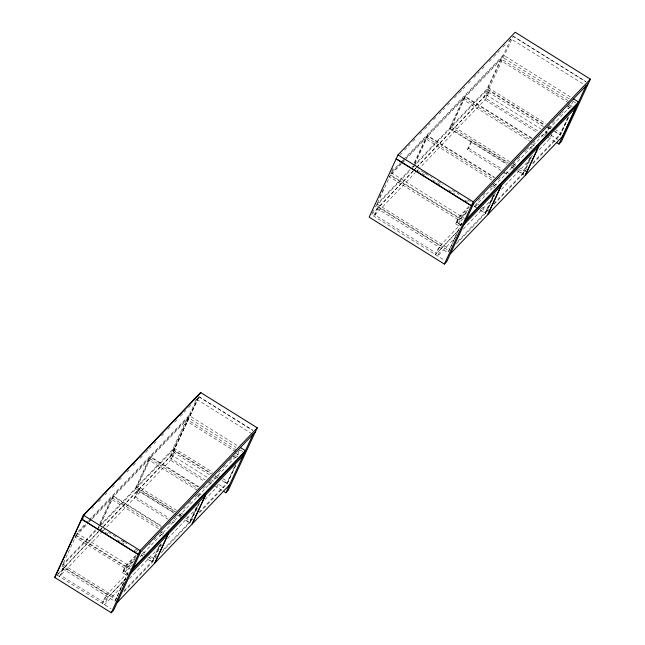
<?xml version="1.0" encoding="UTF-8"?>
<svg xmlns="http://www.w3.org/2000/svg" width="645" height="645" viewBox="0 0 645 645"><rect width="100%" height="100%" fill="white"/><g stroke="black" fill="none" stroke-linecap="round" stroke-linejoin="round"><path stroke-width="0.48" stroke-dasharray="3.23 2.42" d="M131.322 569.72L75.771 535.068L76.723 533.012L130.564 566.6M62.944 568.954L59.429 576.533L102.402 531.553M99.935 523.176L111.134 499.053L159.089 528.973M98.121 528.376L99.024 526.425L97.863 527.642M99.443 525.53L113.198 495.892L161.153 525.804M100.604 524.312L113.456 496.618L161.411 526.538M137.804 490.603L134.289 498.182L167.91 519.16M99.628 530.279L171.667 454.87L198.096 397.925M198.458 397.715L171.788 455.168L207.682 477.558M198.773 397.183L171.667 454.87M62.444 566.133L115.745 599.382L116.906 598.165L62.759 564.383L76.029 535.801L125.662 566.762L123.55 571.317L128.065 574.131L126.904 575.34L122.389 572.526L125.404 566.036L136.498 554.426M115.068 600.979L128.121 572.865M123.106 584.813L125.17 580.363M159.452 545.396L152.01 561.424L147.786 558.78M160.661 543.937L152.268 562.15L147.197 558.989M161.363 543.856L154.34 558.989L149.261 555.821M196.467 507.107L189.445 522.24L184.365 519.072M189.67 522.893L197.249 506.575M198.773 503.584L189.703 522.974L184.623 519.806M199.619 502.898L191.767 519.814L186.687 516.645M218.018 484.629L216.841 487.152L205.062 499.488M234.312 467.036L226.871 483.065L221.799 479.896M235.522 465.577L227.105 483.718L198.015 514.267M235.885 464.932L227.129 483.798L222.057 480.63M372.35 212.898L373.616 210.157M379.542 197.394L381.663 192.831M382.082 191.92L383.388 189.114M391.821 170.949L393.087 168.208M377.502 203.078L390.354 175.392L458.788 218.083L456.684 222.63L460.441 224.976M414.267 162.766L425.458 138.643L492.208 180.286M412.752 167.313L413.356 166.015L412.195 167.232M414.598 163.33L427.53 135.474L494.28 177.117M414.928 163.903L427.788 136.208L494.53 177.851M416.557 167.563L486.112 94.759L512.783 37.305M501.044 170.474L467.415 149.503L470.939 141.924L472.1 140.707L508.244 163.258M467.415 149.503L468.584 148.285L472.1 140.707M462.32 223.267L460.03 226.661L455.523 223.847L458.539 217.349L468.931 206.464M449.702 248.922L447.969 252.647L375.019 207.142L410.373 170.135M450.113 248.027L459.619 227.556M448.622 251.389L461.667 223.283M492.998 195.822L485.145 212.737L480.049 209.561M493.788 195.258L485.403 213.471L479.461 209.77M485.629 213.124L494.465 194.081M495.32 193.395L487.467 210.31L482.379 207.134M530.013 157.533L522.571 173.561L517.484 170.385M522.829 174.295L530.803 156.985M532.335 155.106L524.893 171.127L519.806 167.958M545.468 134.345L547.815 129.298L548.976 128.081L545.46 135.66M551.926 134.265L549.975 138.473L537.495 151.535M573.082 101.225L570.97 105.772L473.237 208.069M567.858 117.471L560.005 134.386L554.91 131.209M568.648 116.898L560.231 135.039L531.843 164.862M568.189 118.035L560.263 135.119L554.321 131.411M400.303 154.566L401.69 153.115M404.463 150.212L410.01 144.407M412.784 141.505L415.557 138.602M419.718 134.241L423.878 129.887M424.571 129.161L430.118 123.356M433.585 119.728L436.359 116.826M439.132 113.923L444.679 108.118M447.453 105.208L449.533 103.031M454.386 97.951L458.555 93.598M459.248 92.872L464.795 87.067M468.262 83.439L471.035 80.536M473.809 77.626L479.356 71.821M482.129 68.918L484.21 66.741M489.063 61.662L493.223 57.308M493.917 56.583L499.464 50.77M502.931 47.141L505.704 44.239M508.478 41.336L513.202 36.394L585.845 81.713M391.749 171.876L400.061 163.169M400.755 162.443L402.835 160.266M403.528 159.541L503.342 55.067L571.712 97.718M401.666 163.548L389.193 176.601L457.628 219.3L469.415 206.964M402.359 162.822L404.439 160.645M405.133 159.92L501.488 59.074L568.229 100.717M409.889 169.643L375.922 205.191L448.872 250.703M414.05 165.289L488.217 87.656L545.896 123.647M413.139 167.232L487.306 89.607L544.146 125.066M413.316 170.82L377.277 208.545L373.753 216.123L415.348 172.594M414.009 170.095L416.09 167.918M416.783 167.192L489.563 91.018L486.048 98.596L418.815 168.966M413.09 171.191L371.504 214.72L445.002 260.572M413.784 170.465L415.864 168.289M92.211 508.445L93.598 506.994M98.451 501.915L101.233 499.012M105.393 494.659L106.78 493.199M112.327 487.394L114.407 485.217M119.26 480.138L121.341 477.961M126.888 472.156L128.968 469.979M133.128 465.617L135.901 462.715M140.062 458.361L142.835 455.459M145.609 452.556L151.156 446.751M153.929 443.849L156.009 441.672M161.556 435.859L163.645 433.682M167.805 429.328L170.578 426.426M174.739 422.072L177.512 419.169M180.286 416.267L185.833 410.454M188.606 407.551L191.38 404.649M194.846 401.021L198.878 396.804L252.719 430.392M416.041 171.868L418.121 169.691M78.109 531.561L85.737 523.579M86.43 522.853L88.51 520.676M89.204 519.951L189.017 415.477L237.731 445.864M75.771 535.068L86.164 524.183M88.937 521.281L188.058 417.533L236.014 447.453M75.562 536.293L88.728 522.506M89.421 521.781L91.501 519.604M92.195 518.878L187.155 419.484L235.949 449.92M62.291 564.875L95.557 530.053M99.717 525.699L173.884 448.065L212.81 472.35M62.081 566.1L100.894 525.473M101.588 524.748L172.981 450.017L211.383 473.97M58.066 573.776L98.935 531.004M56.929 575.388L103.152 526.876M103.337 526.812L175.238 451.427L171.723 459.006L105.869 527.924M103.095 530.827L105.175 528.65M136.288 555.643L124.501 567.979L74.868 537.011M135.773 557.522L123.292 570.583L127.807 573.397L114.842 601.334L60.695 567.552M467.512 210.294L456.426 221.896L460.933 224.718M122.389 572.526L134.87 559.473M455.523 223.847L466.609 212.237M133.902 560.908L127.662 567.439L125.549 571.986L132.483 564.73M149.148 544.952L150.535 543.501M154.002 539.873L156.775 536.971M160.242 533.342L163.016 530.44M168.555 524.635L171.328 521.732M174.102 518.83L176.182 516.653M183.809 508.671L185.196 507.22M188.662 503.592L191.436 500.689M194.895 497.061L197.668 494.167M203.215 488.362L205.989 485.459M208.762 482.557L210.842 480.38M218.462 472.398L220.542 470.221M223.315 467.319L225.395 465.142M229.556 460.788L232.329 457.885M233.022 457.16L234.409 455.709M237.876 452.081L239.956 449.904L237.844 454.451L140.11 556.748M467.028 212.229L460.788 218.76L458.684 223.307L464.223 217.502M478.122 200.619L480.203 198.442M482.976 195.54L485.741 192.637M489.902 188.284L491.982 186.107M492.675 185.389L494.062 183.938M498.222 179.584L500.302 177.407M503.769 173.779L505.156 172.328M512.775 164.346L514.855 162.169M517.629 159.267L520.402 156.364M524.562 152.01L526.643 149.834M527.336 149.108L528.723 147.657M532.883 143.303L534.955 141.126M538.422 137.498L539.809 136.047M547.436 128.073L549.516 125.896M552.289 122.993L555.063 120.091M559.223 115.737L561.295 113.56M561.988 112.835L563.375 111.383M567.535 107.03L569.616 104.853M127.992 572.486L105.812 595.698L102.297 603.277L125.17 579.339M461.82 223.081L438.947 247.019L435.423 254.598L458.99 229.934M126.089 578.243L108.07 597.109L104.555 604.688L121.881 586.547M457.837 231.015L441.204 248.43L437.681 256.009L455.701 237.142M129.508 578.573L161.395 545.194M167.627 538.664L198.128 506.744M463.328 229.16L494.522 196.515M501.455 189.259L531.948 157.34M124.066 590.675L156.638 556.579M162.879 550.048L192.686 518.854M198.926 512.324L228.032 481.847L222.96 478.679M457.885 241.27L488.386 209.351M493.925 203.546L526.505 169.441M532.746 162.911L561.166 133.168L556.079 129.992M123.848 591.9L155.042 559.255M161.282 552.725L191.992 520.467M456.289 243.947L488.862 209.843M493.893 204.473L525.812 171.062M513.331 36.257L585.974 81.576M582.669 83.608L510.88 38.821L483.79 97.185L538.672 131.427M569.14 98.766L502.391 57.123L390.096 174.658L462.739 219.977M573.324 101.378L575.888 102.974M568.761 102.982L500.318 60.291L487.056 88.873L544.735 124.856M569.471 104.837L573.228 107.183M567.81 106.312L570.817 108.191M567.398 107.997L568.906 108.941M549.29 125.759L552.684 127.879M548.129 126.976L551.523 129.089M547.532 127.178L550.927 129.298M543.574 126.646L488.402 92.227L484.887 99.806L537.511 132.636M486.112 94.759L540.808 128.879M545.081 131.54L547.645 133.144M551.064 135.273L557.901 139.538M542.759 133.975L545.323 135.571M547.718 137.071L555.579 141.973M540.905 134.757L543.453 136.345M531.706 137.941L464.956 96.299L449.879 128.782L507.083 164.467M531.964 138.675L465.214 97.032L451.943 125.622L509.631 161.605M464.053 98.25L532.488 140.949M531.327 142.158L462.892 99.467L449.621 128.049L507.301 164.04M531.544 144.278L534.552 146.157M531.133 145.964L532.633 146.899M529.972 147.181L532.23 148.584M513.017 163.725L516.411 165.838M450.782 126.831L508.47 162.822M512.711 165.467L514.404 166.523M518.644 169.167L523.732 172.344M511.606 165.354L514.968 167.45M511.541 166.684L513.243 167.74M510.953 166.886L513.807 168.667M517.741 171.119L524.304 175.15M468.584 148.285L502.205 169.264M506.406 171.884L508.929 173.457M504.406 172.578L506.922 174.15M426.619 137.425L495.062 180.124M494.11 183.454L497.118 185.333M492.949 184.672L495.957 186.55M492.538 186.357L494.796 187.76M476.437 203.425L478.985 205.013M424.233 172.352L427.651 174.481M420.991 170.772L432.013 177.657M437.955 181.358L443.042 184.535M452.371 190.356L459.159 194.588M467.641 199.877L471.035 201.998M475.276 204.642L476.969 205.699M481.218 208.351L486.306 211.52M417.283 170.401L425.765 175.698M432.553 179.931L440.188 184.696M448.67 189.985L454.604 193.685M464.787 200.039L468.173 202.159M474.115 205.86L476.663 207.448M474.373 206.594L476.066 207.65M391.055 172.602L464.553 218.453M377.083 203.973L450.033 249.486M199.007 396.667L252.848 430.255M252.106 433.892L196.556 399.231L169.466 457.595L205.344 479.977M240.19 450.057L242.754 451.653M235.627 451.661L185.994 420.701L172.723 449.283L211.641 473.567M235.586 453.048L238.594 454.927M235.433 455.467L237.691 456.87M233.522 456.209L236.53 458.087M217.034 474.986L219.574 476.574M215.027 475.679L217.567 477.26M215.285 476.405L218.107 478.171M209.383 474.664L174.077 452.637L170.562 460.224L204.183 481.194M213.584 477.284L216.946 479.38M211.1 479.687L213.664 481.291M218.792 484.492L223.92 487.685M208.706 482.073L211.342 483.718M214.592 485.75L222.452 490.651M208.383 483.815L210.06 484.863M199.426 487.152L150.632 456.708L135.555 489.192L174.472 513.476M197.999 486.838L150.89 457.442L137.619 486.032L176.537 510.308M149.729 458.66L199.361 489.628M197.362 490.313L148.568 459.877L135.297 488.459L174.215 512.743M198.41 492.957L201.417 494.836M197.249 494.175L200.256 496.053M196.838 495.86L199.095 497.263M180.769 512.952L183.309 514.533M136.458 487.249L175.376 511.525M178.762 513.638L181.301 515.218M185.526 517.862L190.606 521.023M175.109 511.937L138.973 489.386L135.45 496.964L169.071 517.943M179.318 514.557L181.834 516.129M178.447 515.379L180.979 516.968M175.319 514L180.673 517.346M173.279 520.563L174.956 521.612M172.11 521.781L173.795 522.829M112.294 497.835L161.089 528.279M160.984 532.133L163.991 534.012M160.573 533.818L162.83 535.229M158.662 534.568L160.911 535.971M142.489 551.596L145.028 553.184M122.719 540.76L126.138 542.888M108.336 532.23L117.64 538.035M121.026 540.147L126.944 543.84M135.41 549.121L138.788 551.233M142.174 553.346L144.714 554.926M148.1 557.038L153.171 560.207M100.402 529.222L108.86 534.503M117.326 539.776L124.09 544.001M134.249 550.338L137.627 552.451M141.013 554.555L142.706 555.611M141.271 555.289L142.964 556.345M57.171 575.13L111.013 608.719M64.113 567.745L60.59 575.324L103.458 602.067L106.973 594.488L64.113 567.745M378.438 207.327L374.922 214.914L436.584 253.38L440.108 245.801L378.438 207.327"/><path stroke-width="0.97" d="M200.869 392.66L83.673 515.331L81.81 519.33L138.215 554.523L255.412 431.852L257.274 427.853L200.619 392.507L83.552 515.033L54.599 577.404L111.254 612.75L113.576 610.315L140.666 551.959M54.849 577.557L83.552 515.033M138.215 554.523L140.078 550.516L257.274 427.853M111.254 612.75L138.344 554.386L81.939 519.201M166.466 533.52L167.966 534.463L154.502 563.48L117.326 602.39M205.4 495.279L168.224 534.189L154.76 563.206L191.928 524.304L205.4 495.279L203.893 494.344M241.327 455.168L242.826 456.104L205.658 495.013L192.186 524.03L229.362 485.121M223.307 491.184L225.871 492.788L252.961 434.424M255.283 431.989L228.193 490.353L225.871 492.788M396.143 158.92L471.342 205.844L588.538 83.173L590.401 79.166L515.194 32.25L397.997 154.913L369.174 217.147L444.381 264.071L446.711 261.636L473.801 203.272M471.342 205.844L473.204 201.837L590.401 79.166M444.381 264.071L471.479 205.707L396.272 158.791M499.593 184.841L501.101 185.776L487.628 214.801L450.452 253.703M538.527 146.6L501.359 185.51L487.886 214.527L525.054 175.617L538.527 146.6L537.027 145.665M575.961 107.425L538.785 146.334L525.312 175.351L562.488 136.442L575.961 107.425L574.453 106.49M556.433 142.505L558.997 144.101L586.087 85.745M588.409 83.31L561.319 141.674L558.997 144.101M81.81 519.33L83.197 517.879M133.128 568.197L245.422 450.662L240.295 447.469M466.262 219.518L578.549 101.983L573.421 98.782M132.177 570.253L244.463 452.726M465.303 221.574L577.597 104.038M130.798 573.365L167.966 534.463M463.924 224.686L501.101 185.776M537.285 145.391L538.785 146.334M499.851 184.575L501.359 185.51M397.997 154.913L473.204 201.837M204.151 494.078L205.658 495.013M166.724 533.254L168.224 534.189M83.673 515.331L140.078 550.516"/></g></svg>
